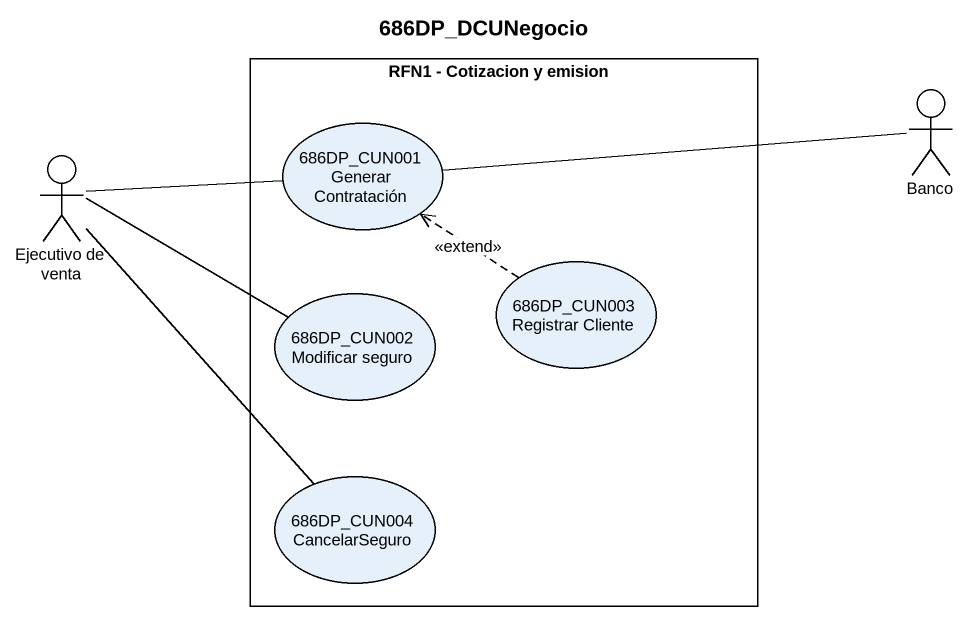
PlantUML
@startuml
title 686DP_DCUNegocio
rectangle "RFN1 - Cotizacion y emision" as RFN1_Cotizacion_y_emision {
  usecase "686DP_CUN001 Generar Contratación" as u686DP_CUN001_Generar
  usecase "686DP_CUN002 Modificar seguro" as u686DP_CUN002_Modificar
  usecase "686DP_CUN003 Registrar Cliente" as u686DP_CUN003_Registrar
  usecase "686DP_CUN004 CancelarSeguro" as u686DP_CUN004_CancelarSeguro
}
actor Banco
actor "Ejecutivo de venta" as Ejecutivo_de_venta
Banco -left- u686DP_CUN001_Generar
Ejecutivo_de_venta -right- u686DP_CUN001_Generar
Ejecutivo_de_venta -right- u686DP_CUN002_Modificar
Ejecutivo_de_venta -- u686DP_CUN004_CancelarSeguro
u686DP_CUN003_Registrar .up.> u686DP_CUN001_Generar : <<extend>>
@enduml
